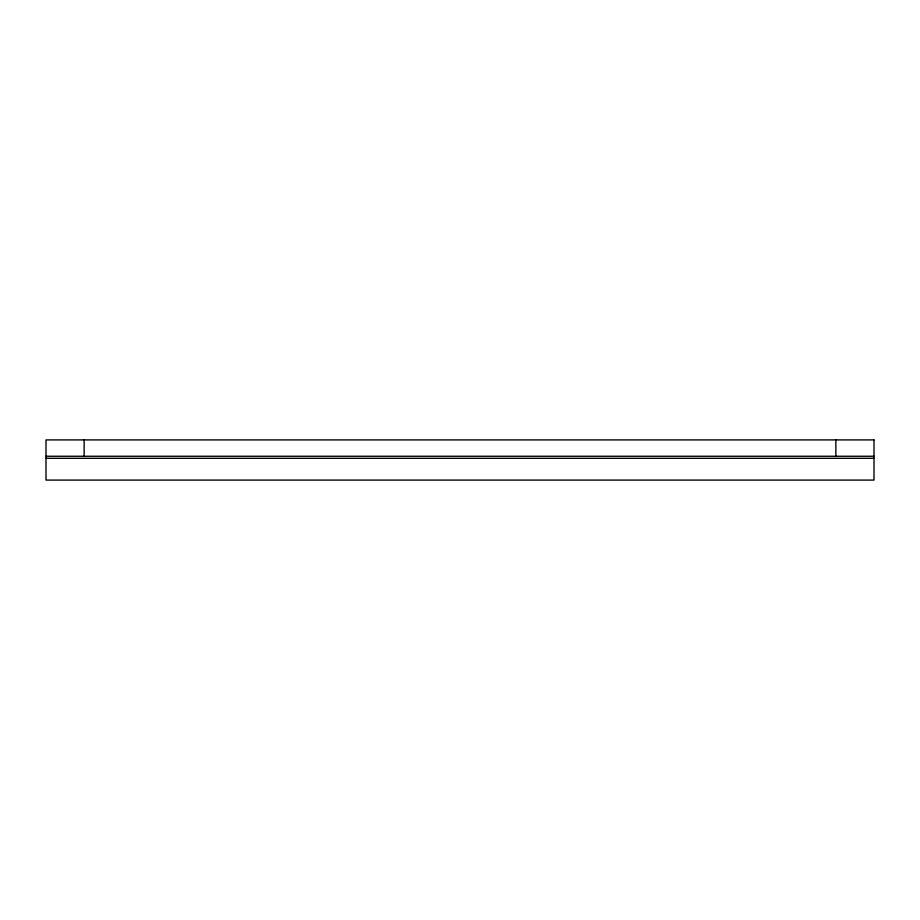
<?xml version="1.0" encoding="UTF-8"?>
<svg xmlns="http://www.w3.org/2000/svg" width="920" height="920" viewBox="0 0 920 920"><rect width="100%" height="100%" fill="white"/><g stroke="black" fill="none" stroke-linecap="round" stroke-linejoin="round"><path stroke-width="1.38" d="M46 456.251L874 456.251M46 458.298L874 458.298M835.866 439.909L835.866 456.251M84.134 439.909L84.134 456.251M874 439.909L46 439.909L46 480.091L874 480.091L874 439.909"/></g></svg>
